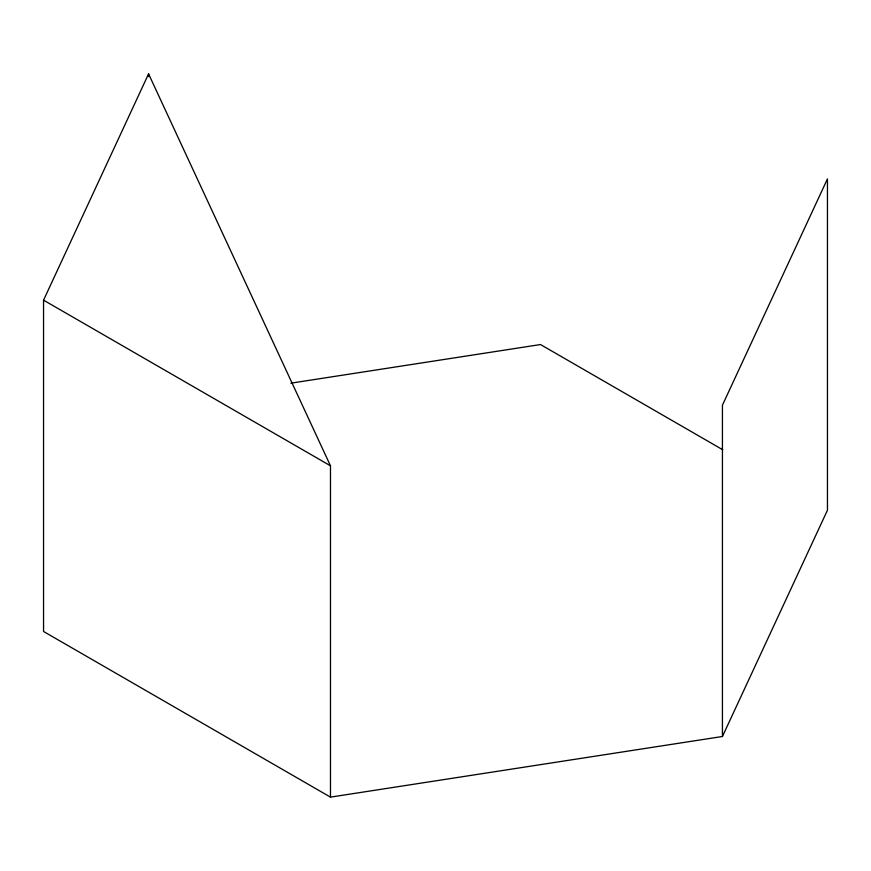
<?xml version="1.0" encoding="UTF-8"?>
<svg xmlns="http://www.w3.org/2000/svg" width="871" height="871" viewBox="0 0 871 871"><rect width="100%" height="100%" fill="white"/><g stroke="black" fill="none" stroke-linecap="round" stroke-linejoin="round"><path stroke-width="1.31" d="M330.479 797.128L43.55 631.475L43.55 300.157L148.571 73.872L330.479 465.811L330.479 797.128L722.429 736.496L827.45 510.21L827.45 178.893L722.429 405.178L722.429 736.496M290.86 383.175L540.521 344.546L722.788 449.784M43.55 300.157L330.479 465.811M148.571 73.872L148.571 76.583"/></g></svg>
